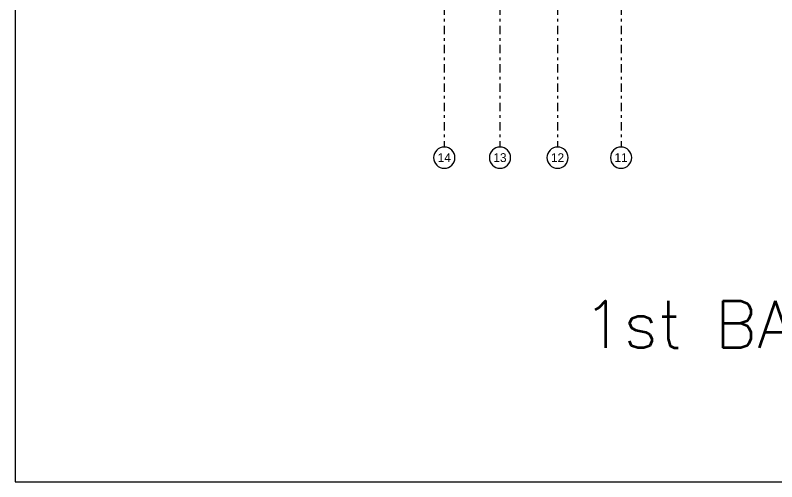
# Model space of a CAD drawing. Extents: x 185 to 567, y -69 to 170.
# Drawn here: x 296.43 to 325.48, y 22.34 to 40.15 of the extents above; entities that cross this region are included whole.
import ezdxf
from ezdxf.enums import TextEntityAlignment as Align

# ---------------------------------------------------------------- set-up
doc = ezdxf.new("R2010")
doc.units = 0
doc.header["$LTSCALE"] = 0.25
doc.header["$MEASUREMENT"] = 0
doc.linetypes.add('B4-PLANS$0$DASHDOT', pattern=[25.4, 12.7, -6.35, 0, -6.35])
doc.layers.get('0').update_dxf_attribs({"linetype": 'CONTINUOUS'})
doc.layers.get('Defpoints').update_dxf_attribs({"linetype": 'CONTINUOUS'})
doc.layers.add('A-AX', color=1, linetype='B4-PLANS$0$DASHDOT')
doc.layers.add('A-AXM', color=4, linetype='CONTINUOUS')
doc.styles.add('B4-PLANS$0$ROMANS', font='romans.shx')
doc.styles.add('B4-PLANS$0$XA', font='XARAB.SHX')

# ---------------------------------------------------------------- blocks, each defined once
blk = doc.blocks.new('B4-PLANS$0$ACRU1')
at = {"color": 2}
blk.add_circle((0, 0), 600, dxfattribs=at)
at = {"style": 'B4-PLANS$0$ROMANS'}
blk.add_attdef('A', text='', height=450, dxfattribs=at).set_placement((0, 0), align=Align.MIDDLE)

msp = doc.modelspace()

# ---------------------------------------------------------------- linework, layer by layer
at = {"layer": 'A-AX', "ltscale": 0.1}
for p, q in [((312.797, 78.701), (312.797, 35.117)), ((314.921, 78.701), (314.921, 35.117)), ((317.117, 78.701), (317.117, 35.117)), ((319.541, 78.701), (319.541, 35.117))]:
    msp.add_line(p, q, dxfattribs=at)
at = {"layer": 'Defpoints'}
msp.add_lwpolyline([(379.261, 88.822), (296.433, 88.822), (296.433, 22.338), (379.261, 22.338)], close=True, dxfattribs=at)
msp.add_lwpolyline([(379.261, 88.822), (296.433, 88.822), (296.433, 22.338), (379.261, 22.338)], close=True, dxfattribs=at)

# ---------------------------------------------------------------- block references
at = {"layer": 'A-AXM'}
ref = msp.add_blockref('B4-PLANS$0$ACRU1', (312.797, 34.712), dxfattribs=dict(at, xscale=-0.0006749999010935751, yscale=0.0006749996915459633, zscale=0.0006750000000096179, rotation=1.778695351006832e-05))
ref.add_attrib('A', '14', dxfattribs={"layer": '0', "height": 0.3375, "rotation": 0, "style": 'B4-PLANS$0$XA', "flags": 12}).set_placement((312.797, 34.712), align=Align.MIDDLE)
ref = msp.add_blockref('B4-PLANS$0$ACRU1', (314.921, 34.712), dxfattribs=dict(at, xscale=-0.0006749999010935751, yscale=0.0006749996915459633, zscale=0.0006750000000096179, rotation=1.778695351006832e-05))
ref.add_attrib('A', '13', dxfattribs={"layer": '0', "height": 0.3375, "rotation": 0, "style": 'B4-PLANS$0$XA', "flags": 12}).set_placement((314.921, 34.712), align=Align.MIDDLE)
ref = msp.add_blockref('B4-PLANS$0$ACRU1', (317.117, 34.712), dxfattribs=dict(at, xscale=-0.0006749999010935751, yscale=0.0006749996915459633, zscale=0.0006750000000096179, rotation=1.778695351006832e-05))
ref.add_attrib('A', '12', dxfattribs={"layer": '0', "height": 0.3375, "rotation": 0, "style": 'B4-PLANS$0$XA', "flags": 12}).set_placement((317.117, 34.712), align=Align.MIDDLE)
ref = msp.add_blockref('B4-PLANS$0$ACRU1', (319.541, 34.712), dxfattribs=dict(at, xscale=-0.0006749999010935751, yscale=0.0006749996915459633, zscale=0.0006750000000096179, rotation=1.778695351006832e-05))
ref.add_attrib('A', '11', dxfattribs={"layer": '0', "height": 0.3375, "rotation": 0, "style": 'B4-PLANS$0$XA', "flags": 12}).set_placement((319.541, 34.712), align=Align.MIDDLE)

# ---------------------------------------------------------------- texts
at = {"layer": 'Defpoints', "style": 'B4-PLANS$0$ROMANS'}
msp.add_text('1st BASEMENT FLOOR BLOCK (4)', height=1.8, dxfattribs=at).set_placement((318.093, 27.446, 0))
msp.add_text('1st BASEMENT FLOOR BLOCK (4)', height=1.8, dxfattribs=at).set_placement((318.093, 27.446, 0))

doc.saveas('drawing.dxf')
